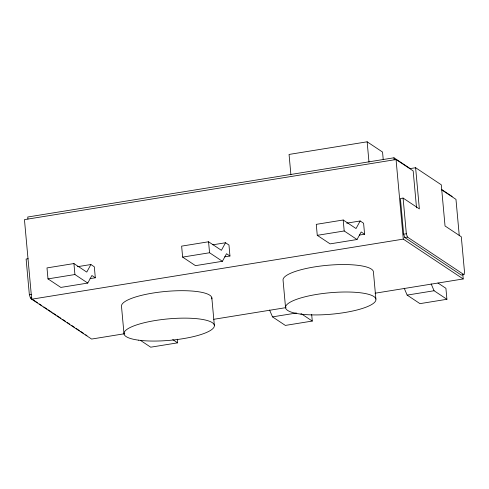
<?xml version="1.0" encoding="UTF-8"?>
<svg xmlns="http://www.w3.org/2000/svg" width="489" height="489" viewBox="0 0 489 489"><rect width="100%" height="100%" fill="white"/><g stroke="black" fill="none" stroke-linecap="round" stroke-linejoin="round"><path stroke-width="0.73" d="M415.613 167.727L419.36 208.895L403.095 198.076L400.405 198.516L403.651 234.194L404.758 237.507L461.249 275.075L463.945 274.641L464.55 272.465L461.304 236.786L445.039 225.973L441.292 184.805L415.613 167.727L410.228 168.595L393.963 157.782L27.751 217.012L27.934 219.072M90.899 264.531L86.761 272.092L73.918 263.553L46.993 267.911L47.989 278.889L60.832 287.422L87.757 283.07L91.895 275.509L95.318 277.783L94.322 266.805L90.899 264.531L77.433 266.707M225.533 242.752L221.401 250.313L208.558 241.774L181.633 246.132L182.629 257.11L195.472 265.649L222.397 261.291L226.535 253.73L229.958 256.01L228.962 245.032L225.533 242.752L212.819 244.812M360.173 220.979L356.035 228.54L343.199 220.001L316.267 224.353L317.269 235.331L330.106 243.87L357.037 239.518L361.169 231.957L364.598 234.231L363.596 223.253L360.173 220.979L346.707 223.155M383.235 159.597L382.551 152.055L367.141 141.804L289.054 154.438L290.906 174.811M416.53 207.825L413.168 170.905L396.047 159.524L24.45 219.622L31.693 299.213L91.614 339.06L124.781 333.694M28.13 258.724L26.113 259.054L29.358 294.733L30.465 298.046L37.445 302.685M47.989 278.889L74.921 274.531L87.757 283.07M182.629 257.11L209.555 252.752L222.397 261.291M317.269 235.331L344.195 230.979L357.037 239.518M90.086 278.632L95.318 277.783M224.72 256.853L229.958 256.01M359.36 235.081L364.598 234.231M29.358 294.733L31.375 294.402M403.651 234.194L406.341 233.754L407.447 237.073L463.945 274.641M30.465 298.046L31.809 297.825M404.758 237.507L407.447 237.073M31.693 299.213L403.291 239.115L463.211 278.956L462.802 274.408M213.724 319.311L286.083 307.605M375.026 293.223L463.211 278.956M269.586 310.026L272.507 316.878L296.444 313.009M404.226 288.247L407.148 295.105L434.073 290.747L446.915 299.286L445.913 288.308L437.967 283.021M177.305 339.183L177.641 342.838L150.71 347.196L140.319 340.283M311.676 314.476L312.275 321.065L285.35 325.417L272.507 316.878M446.915 299.286L419.984 303.645L407.148 295.105M441.536 189.42L452.172 196.492M441.384 189.671L455.968 199.365L459.281 235.753M301.273 313.742L312.275 321.065M172.745 339.586L177.641 342.838M39.352 303.956L41.889 305.643M43.796 306.909L46.968 309.017M48.234 309.861L51.412 311.976M52.678 312.819L55.856 314.928M57.121 315.772L60.929 318.308M62.836 319.574L65.373 321.261M67.28 322.526L69.817 324.213M71.724 325.485L74.261 327.172M76.168 328.437L79.34 330.546M80.612 331.389L83.784 333.504M85.691 334.769L86.956 335.613M431.151 283.895L434.073 290.747M403.095 198.076L406.341 233.754M396.047 159.524L403.291 239.115M393.963 157.782L394.152 159.842M367.141 141.804L368.993 162.183M375.894 299.091L373.394 271.646A45.385 10.752 -5.2 0 0 326.157 265.417A45.385 10.752 -5.2 0 0 283.076 280.393L285.57 307.838M343.199 220.001L344.195 230.979M208.558 241.774L209.555 252.752M211.829 297.777L214.329 325.222M124.01 333.969L121.51 306.524A45.385 10.752 -5.2 0 1 166.957 291.34A45.385 10.752 -5.2 0 1 211.804 298.907M73.918 263.553L74.921 274.531M138.705 340.185A45.385 10.752 -5.2 0 0 213.326 328.119A45.385 10.752 -5.2 0 0 155.471 320.491A45.385 10.752 -5.2 0 0 138.705 340.185M300.27 314.054A45.385 10.752 -5.2 0 0 374.892 301.988A45.385 10.752 -5.2 0 0 317.037 294.36A45.385 10.752 -5.2 0 0 300.27 314.054"/></g></svg>
